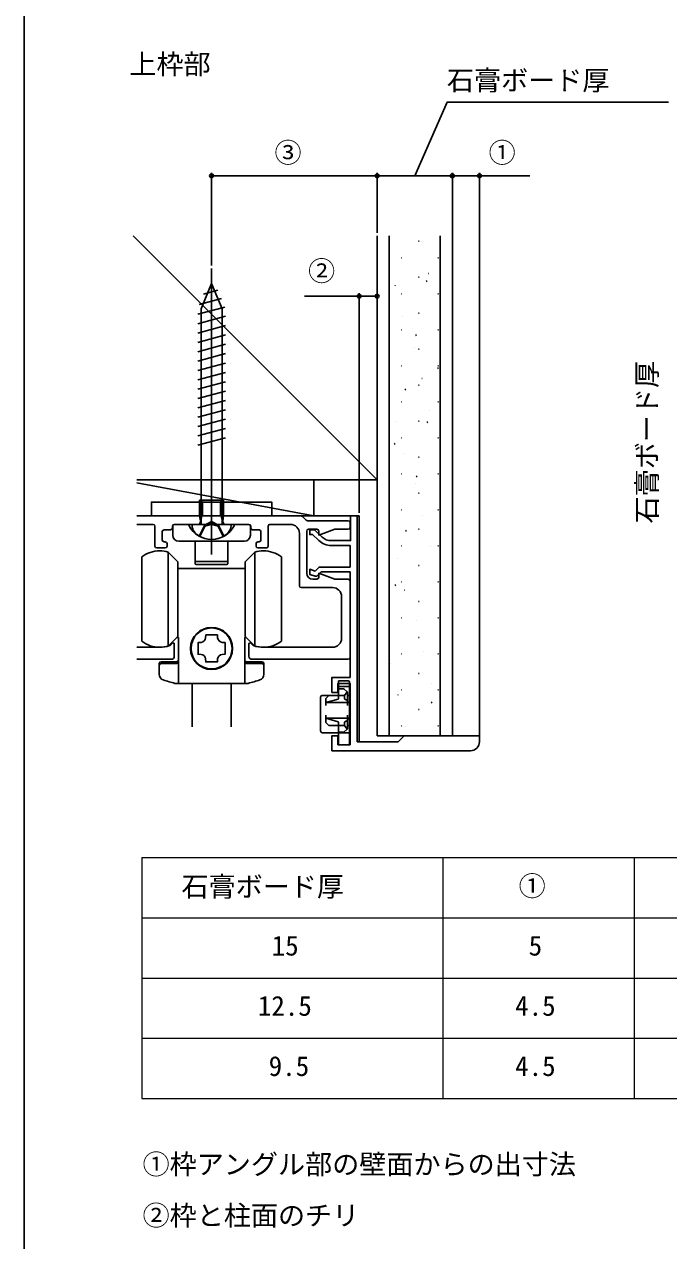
# Model space of a CAD drawing. Units: millimetres, scale not verified. Extents: x -525 to 525, y -808 to 806.
# Drawn here: x -525 to -310.9, y -419.5 to -15.5 of the extents above; entities that cross this region are included whole.
import ezdxf
from ezdxf.enums import TextEntityAlignment as Align

# ---------------------------------------------------------------- set-up
doc = ezdxf.new("R2010")
doc.units = ezdxf.units.MM
doc.header["$LTSCALE"] = 4
doc.layers.add('0-1_TABLE1', color=7, linetype='Continuous', lineweight=18)
for name, color, linetype in [('0-2_USER1', 3, 'Continuous'), ('0-3_YKK_11', 7, 'Continuous'), ('0-4_YKK_12', 2, 'Continuous'), ('0-5_YKK_13', 4, 'Continuous'), ('0-7_YKK_D', 6, 'Continuous'), ('0-8_YKK_ZWAK', 7, 'Continuous'), ('0-9_YSS_K', 3, 'Continuous')]:
    doc.layers.add(name, color=color, linetype=linetype)
doc.styles.add('ＭＳ ゴシック', font='')
doc.styles.get('ＭＳ ゴシック').set_extended_font_data('MS Gothic')

msp = doc.modelspace()

# ---------------------------------------------------------------- linework, layer by layer
at = {"layer": '0-1_TABLE1'}
for p, q in [((-485.913, -292.249), (-195.413, -292.249)), ((-485.913, -292.249), (-485.913, -372.249)), ((-385.913, -292.249), (-385.913, -372.249)), ((-322.413, -292.249), (-322.413, -372.249)), ((-485.913, -312.249), (-195.413, -312.249)), ((-485.913, -332.249), (-195.413, -332.249)), ((-485.913, -352.249), (-195.413, -352.249)), ((-485.913, -372.249), (-195.413, -372.249))]:
    msp.add_line(p, q, dxfattribs=at)
at = {"layer": '0-3_YKK_11'}
for p, q in [((-487.649, -178.767), (-433.037, -178.767)), ((-482.189, -181.567), (-487.649, -181.567)), ((-436.589, -181.567), (-443.389, -181.567)), ((-432.613, -178.943), (-431.364, -180.192)), ((-430.94, -180.367), (-417.389, -180.367)), ((-416.789, -180.967), (-416.789, -182.567)), ((-481.589, -188.767), (-481.589, -182.167)), ((-479.189, -183.967), (-479.189, -186.767)), ((-476.389, -183.367), (-478.589, -183.367)), ((-475.789, -182.167), (-475.789, -182.767)), ((-449.789, -182.767), (-449.789, -182.167)), ((-446.989, -183.367), (-449.189, -183.367)), ((-446.389, -186.767), (-446.389, -183.967)), ((-443.989, -182.167), (-443.989, -188.767)), ((-433.589, -201.967), (-433.589, -184.567)), ((-431.189, -183.767), (-431.189, -197.767)), ((-427.789, -183.167), (-430.589, -183.167)), ((-417.389, -183.167), (-421.667, -183.167)), ((-478.189, -189.367), (-480.989, -189.367)), ((-478.589, -187.367), (-478.189, -187.367)), ((-477.589, -187.967), (-477.589, -188.767)), ((-447.989, -188.767), (-447.989, -187.967)), ((-447.389, -187.367), (-446.989, -187.367)), ((-444.589, -189.367), (-447.389, -189.367)), ((-429.189, -199.767), (-427.789, -199.767)), ((-421.667, -199.767), (-417.389, -199.767)), ((-416.789, -200.367), (-416.789, -225.767)), ((-422.589, -202.567), (-432.989, -202.567)), ((-419.589, -219.367), (-419.589, -205.567)), ((-487.649, -222.367), (-480.089, -222.367)), ((-445.489, -222.367), (-422.589, -222.367)), ((-476.189, -226.367), (-487.649, -226.367)), ((-417.389, -226.367), (-449.389, -226.367))]:
    msp.add_line(p, q, dxfattribs=at)
for points in [[(-463.338, -181.327), (-463.705, -181.567), (-475.189, -181.567)], [(-450.389, -181.567), (-461.872, -181.567), (-462.239, -181.327)], [(-423.035, -186.967), (-416.589, -186.967), (-416.589, -178.767), (-414.389, -178.767)], [(-414.389, -178.767), (-414.389, -253.767), (-400.789, -253.767), (-398.789, -251.767), (-373.789, -251.767), (-373.789, -253.767)], [(-427.162, -186.923), (-429.226, -184.967), (-430.189, -184.967), (-430.189, -183.367), (-428.589, -183.367), (-426.061, -185.762)], [(-421.872, -183.204), (-427.189, -185.139), (-427.189, -183.767)], [(-376.789, -256.767), (-422.789, -256.767), (-422.789, -251.767), (-420.789, -251.767), (-420.789, -254.767), (-416.789, -254.767), (-416.789, -234.367), (-420.789, -234.367), (-420.789, -237.367), (-422.789, -237.367), (-422.789, -232.367), (-416.789, -232.367), (-416.789, -197.367), (-426.389, -197.367), (-427.789, -198.767), (-428.389, -198.767), (-430.189, -198.167), (-430.189, -196.481), (-428.371, -197.087), (-427.051, -195.767), (-416.789, -195.767), (-416.789, -188.567), (-423.035, -188.567)], [(-427.189, -199.167), (-427.189, -197.796), (-421.872, -199.731)], [(-476.479, -221.692), (-475.682, -220.896), (-475.189, -221.1), (-475.189, -225.367)], [(-450.389, -225.367), (-450.389, -221.1), (-449.895, -220.896), (-449.099, -221.692)]]:
    msp.add_lwpolyline(points, dxfattribs=at)
for centre, radius, start, end in [((-482.189, -182.167), 0.6, 0, 90), ((-475.189, -182.167), 0.6, 90, 180), ((-462.789, -181.567), 0.6, 23.57818, 156.42182), ((-450.389, -182.167), 0.6, 360, 90), ((-443.389, -182.167), 0.6, 90, 180), ((-436.589, -184.567), 3, 0, 90), ((-433.037, -179.367), 0.6, 45, 90), ((-430.94, -179.767), 0.6, 225, 270), ((-417.389, -180.967), 0.6, 0, 90), ((-478.589, -183.967), 0.6, 90, 180), ((-476.389, -182.767), 0.6, 270, 0), ((-449.189, -182.767), 0.6, 180, 270), ((-446.989, -183.967), 0.6, 360, 90), ((-430.589, -183.767), 0.6, 90, 180), ((-427.789, -183.767), 0.6, 0, 90), ((-423.035, -182.567), 4.4, 226.54815, 270.00001), ((-421.667, -183.767), 0.6, 90, 110), ((-417.389, -182.567), 0.6, 270, 0), ((-480.989, -188.767), 0.6, 180, 270), ((-478.589, -186.767), 0.6, 180, 270), ((-478.189, -187.967), 0.6, 360, 90), ((-478.189, -188.767), 0.6, 270, 0), ((-447.389, -187.967), 0.6, 90, 180), ((-447.389, -188.767), 0.6, 180, 270), ((-446.989, -186.767), 0.6, 270, 0), ((-444.589, -188.767), 0.6, 270, 0), ((-423.035, -182.567), 6, 226.54814, 270), ((-429.189, -197.767), 2, 180, 270), ((-432.989, -201.967), 0.6, 180, 270), ((-427.789, -199.167), 0.6, 270, 0), ((-421.667, -199.167), 0.6, 250, 270), ((-417.389, -200.367), 0.6, 0, 90), ((-422.589, -205.567), 3, 360, 90), ((-480.089, -211.367), 11, 270, 287.8376), ((-476.903, -221.268), 0.6, 287.8376, 315), ((-448.674, -221.268), 0.6, 225, 252.1624), ((-445.489, -211.367), 11, 252.1624, 270), ((-422.589, -219.367), 3, 270, 360), ((-476.189, -225.367), 1, 270, 0), ((-449.389, -225.367), 1, 180, 270), ((-417.389, -225.767), 0.6, 270, 0), ((-376.789, -253.767), 3, 270.00001, 359.99999)]:
    msp.add_arc(centre, radius, start, end, dxfattribs=at)
at = {"layer": '0-4_YKK_12'}
for p in [(-487.649, -178.767), (-413.789, -253.767)]:
    msp.add_line(p, (-413.789, -178.767), dxfattribs=at)
at = {"layer": '0-5_YKK_13'}
for p, q in [((-462.789, -191.567), (-462.789, -96.567)), ((-462.789, -101.567), (-466.289, -110.017)), ((-465.426, -105.061), (-460.678, -103.789)), ((-462.789, -101.567), (-459.289, -110.017)), ((-466.873, -108.555), (-459.52, -106.584)), ((-467.389, -111.799), (-458.362, -109.38)), ((-467.389, -114.904), (-458.189, -112.439)), ((-466.289, -181.567), (-466.289, -110.017)), ((-459.289, -181.567), (-459.289, -110.017)), ((-467.389, -118.01), (-458.189, -115.545)), ((-467.389, -121.116), (-458.189, -118.651)), ((-467.389, -124.222), (-458.189, -121.757)), ((-467.389, -127.328), (-458.189, -124.863)), ((-467.389, -130.433), (-458.189, -127.968)), ((-467.389, -133.539), (-458.189, -131.074)), ((-467.389, -136.645), (-458.189, -134.18)), ((-467.389, -139.751), (-458.189, -137.286)), ((-467.389, -142.857), (-458.189, -140.392)), ((-467.389, -145.963), (-458.189, -143.497)), ((-467.389, -149.068), (-458.189, -146.603)), ((-467.389, -152.174), (-458.189, -149.709)), ((-467.389, -155.28), (-458.189, -152.815)), ((-462.789, -169.167), (-462.789, -183.767)), ((-466.789, -178.767), (-466.789, -173.567)), ((-466.789, -173.567), (-458.789, -173.567)), ((-466.031, -178.767), (-466.031, -173.567)), ((-462.789, -188.567), (-462.789, -171.966)), ((-459.547, -178.767), (-459.547, -173.567)), ((-458.789, -178.767), (-458.789, -173.567)), ((-466.789, -174.167), (-466.789, -178.767)), ((-465.789, -174.167), (-465.789, -178.767)), ((-459.789, -174.167), (-459.789, -178.767)), ((-458.789, -174.167), (-458.789, -178.767)), ((-475.093, -181.567), (-450.493, -181.567)), ((-455.597, -181.567), (-469.98, -181.567)), ((-456.289, -181.567), (-469.289, -181.567)), ((-466.789, -178.767), (-458.789, -178.767)), ((-466.789, -178.767), (-466.499, -180.392)), ((-466.031, -178.767), (-466.511, -180.798)), ((-462.789, -180.619), (-465.079, -181.837)), ((-462.789, -181.567), (-464.973, -182.112)), ((-462.789, -180.619), (-460.499, -181.837)), ((-462.789, -181.567), (-460.604, -182.112)), ((-459.547, -178.767), (-459.066, -180.798)), ((-458.789, -178.767), (-459.078, -180.392)), ((-475.693, -185.167), (-475.693, -182.167)), ((-466.889, -185.499), (-465.079, -181.837)), ((-466.689, -185.552), (-464.973, -182.112)), ((-458.889, -185.552), (-460.604, -182.112)), ((-458.689, -185.499), (-460.499, -181.837)), ((-449.893, -182.167), (-449.893, -185.167)), ((-451.893, -187.167), (-473.693, -187.167)), ((-468.193, -187.167), (-468.193, -193.667)), ((-457.393, -187.167), (-457.393, -193.667)), ((-485.984, -192.367), (-485.984, -206.367)), ((-477.184, -190.767), (-473.984, -193.967)), ((-477.184, -190.767), (-477.184, -221.967)), ((-468.193, -193.667), (-468.193, -194.667)), ((-457.593, -193.867), (-467.993, -193.867)), ((-457.393, -193.667), (-457.393, -194.667)), ((-451.584, -193.967), (-448.384, -190.767)), ((-448.384, -221.967), (-448.384, -190.767)), ((-439.584, -206.367), (-439.584, -192.367)), ((-473.984, -218.767), (-473.984, -193.967)), ((-462.784, -196.267), (-473.984, -196.267)), ((-457.593, -194.867), (-467.993, -194.867)), ((-451.584, -196.267), (-462.784, -196.267)), ((-451.584, -193.967), (-451.584, -218.767)), ((-485.984, -206.367), (-485.984, -220.367)), ((-439.584, -220.367), (-439.584, -206.367)), ((-473.984, -218.767), (-477.184, -221.967)), ((-464.801, -219.276), (-464.724, -218.267)), ((-448.384, -221.967), (-451.584, -218.767)), ((-480.184, -231.33), (-480.184, -227.767)), ((-474.384, -227.167), (-479.584, -227.167)), ((-474.384, -227.767), (-479.584, -227.767)), ((-445.984, -227.167), (-451.184, -227.167)), ((-445.984, -227.767), (-451.184, -227.767)), ((-445.384, -227.767), (-445.384, -231.33)), ((-417.389, -233.558), (-420.589, -233.558)), ((-420.589, -233.958), (-420.589, -233.558)), ((-420.589, -235.367), (-420.589, -233.958)), ((-416.989, -233.958), (-416.989, -235.767)), ((-462.784, -234.367), (-474.939, -234.367)), ((-469.284, -248.774), (-469.284, -234.367)), ((-450.629, -234.367), (-462.784, -234.367)), ((-456.284, -248.774), (-456.284, -234.367)), ((-420.589, -235.367), (-417.389, -235.367)), ((-420.589, -235.967), (-420.589, -235.367)), ((-420.589, -236.167), (-420.589, -235.967)), ((-417.589, -240.047), (-417.589, -237.367)), ((-416.989, -235.767), (-416.989, -235.967)), ((-416.989, -235.967), (-416.989, -238.367)), ((-426.589, -250.167), (-426.589, -238.967)), ((-425.989, -238.367), (-423.789, -238.367)), ((-420.698, -239.599), (-424.789, -240.767)), ((-424.789, -240.767), (-424.789, -241.767)), ((-423.789, -238.367), (-420.589, -238.367)), ((-420.589, -238.367), (-418.589, -238.367)), ((-420.589, -239.2), (-420.589, -238.367)), ((-418.589, -239.2), (-418.589, -238.367)), ((-417.589, -240.047), (-418.523, -239.599)), ((-417.589, -238.367), (-416.989, -238.367)), ((-417.589, -240.476), (-417.589, -240.047)), ((-416.989, -240.562), (-417.589, -240.476)), ((-417.589, -240.767), (-417.589, -241.767)), ((-416.989, -240.562), (-416.989, -238.367)), ((-416.989, -240.767), (-416.989, -245.967)), ((-424.789, -244.967), (-424.789, -245.967)), ((-416.989, -245.967), (-424.789, -245.967)), ((-417.589, -244.967), (-417.589, -245.967)), ((-417.589, -246.259), (-416.989, -246.173)), ((-417.589, -246.687), (-417.589, -246.259)), ((-416.989, -245.967), (-416.989, -246.173)), ((-416.989, -248.367), (-416.989, -246.173)), ((-420.589, -248.367), (-423.789, -248.367)), ((-420.589, -248.367), (-420.589, -247.535)), ((-417.766, -249.545), (-418.789, -250.567)), ((-418.589, -248.367), (-418.589, -247.535)), ((-417.766, -249.545), (-418.589, -248.367)), ((-418.523, -247.136), (-417.589, -246.687)), ((-417.589, -249.367), (-417.766, -249.545)), ((-417.589, -249.367), (-417.589, -246.687)), ((-416.989, -248.367), (-417.589, -248.367)), ((-416.989, -248.367), (-416.989, -250.167)), ((-416.989, -250.167), (-416.989, -251.167)), ((-420.589, -250.767), (-425.989, -250.767)), ((-420.589, -250.567), (-418.789, -250.567)), ((-420.589, -250.767), (-420.589, -250.567)), ((-420.589, -254.167), (-420.589, -251.367)), ((-420.589, -254.767), (-420.589, -254.167)), ((-416.989, -251.167), (-416.989, -251.367)), ((-416.989, -251.367), (-416.989, -254.167)), ((-416.989, -254.167), (-416.989, -254.367)), ((-417.389, -254.767), (-420.589, -254.767))]:
    msp.add_line(p, q, dxfattribs=at)
msp.add_lwpolyline([(-482.789, -178.767), (-442.789, -178.767), (-442.789, -174.167), (-482.789, -174.167)], close=True, dxfattribs=at)
for points in [[(-473.784, -234.367), (-473.784, -219.167), (-474.384, -219.167)], [(-466.275, -224.784), (-467.284, -224.707), (-467.284, -220.827), (-466.275, -220.751)], [(-464.724, -218.267), (-460.844, -218.267), (-460.768, -219.276)], [(-459.293, -220.751), (-458.284, -220.827), (-458.284, -224.707), (-459.293, -224.784)], [(-451.184, -219.167), (-451.784, -219.167), (-451.784, -234.367)], [(-460.768, -226.258), (-460.844, -227.267), (-464.724, -227.267), (-464.801, -226.258)], [(-420.589, -238.367), (-420.589, -236.167), (-418.789, -236.167), (-417.766, -237.19)], [(-418.589, -238.367), (-417.766, -237.19), (-417.589, -237.367)], [(-424.789, -240.767), (-424.789, -239.367), (-423.789, -238.367)], [(-416.989, -240.562), (-416.989, -240.767), (-424.789, -240.767)], [(-423.789, -248.367), (-424.789, -247.367), (-424.789, -245.967), (-420.698, -247.136)], [(-420.589, -250.567), (-420.589, -248.367), (-418.589, -248.367)], [(-420.589, -251.367), (-420.589, -250.767), (-417.389, -250.767)]]:
    msp.add_lwpolyline(points, dxfattribs=at)
msp.add_circle((-462.784, -222.767), 6.8, dxfattribs=at)
for centre, radius, start, end in [((-475.093, -182.167), 0.6, 90, 180), ((-469.98, -181.876), 0.309, 90, 207.28096), ((-465.089, -181.592), 4.2, 179.66112, 232.75083), ((-467.484, -180.567), 1, 270, 10.09096), ((-458.093, -180.567), 1, 169.90904, 270), ((-460.488, -181.592), 4.2, 307.24917, 0.33888), ((-455.597, -181.876), 0.309, 332.71904, 90), ((-450.493, -182.167), 0.6, 0, 90), ((-473.693, -185.167), 2, 180, 270), ((-462.789, -178.167), 8.4, 207.28096, 332.71904), ((-462.789, -178.567), 8, 232.75083, 307.24917), ((-451.893, -185.167), 2, 270, 0), ((-479.984, -200.367), 10, 90, 126.8699), ((-479.984, -200.367), 10, 73.7398, 90), ((-467.993, -193.667), 0.2, 180, 270), ((-457.593, -193.667), 0.2, 270, 360), ((-445.584, -200.367), 10, 90, 106.2602), ((-445.584, -200.367), 10, 53.1301, 90), ((-467.993, -194.667), 0.2, 180, 270), ((-457.593, -194.667), 0.2, 270, 0), ((-462.784, -222.767), 7, 90, 270), ((-462.784, -222.767), 7, 270, 90), ((-479.984, -212.367), 10, 233.1301, 270), ((-479.984, -212.367), 10, 270, 286.2602), ((-466.396, -219.156), 1.6, 274.33284, 355.66716), ((-459.172, -219.156), 1.6, 184.33284, 265.66716), ((-445.584, -212.367), 10, 253.7398, 270), ((-445.584, -212.367), 10, 270, 306.8699), ((-466.396, -226.379), 1.6, 4.33284, 85.66716), ((-459.172, -226.379), 1.6, 94.33284, 175.66716), ((-479.584, -227.767), 0.6, 90, 180), ((-479.584, -228.367), 0.6, 90, 180), ((-474.384, -226.567), 0.6, 270, 0), ((-474.384, -227.167), 0.6, 270, 0), ((-451.184, -226.567), 0.6, 180, 270), ((-451.184, -227.167), 0.6, 180, 270), ((-445.984, -227.767), 0.6, 0, 90), ((-445.984, -228.367), 0.6, 0, 90), ((-478.184, -231.33), 2, 180, 251.28667), ((-462.784, -185.867), 50, 251.28667, 255.93013), ((-462.784, -185.867), 50, 284.06987, 288.71333), ((-447.384, -231.33), 2, 288.71333, 0), ((-417.389, -233.958), 0.4, 0, 90), ((-417.389, -235.767), 0.4, 0, 90), ((-425.989, -238.967), 0.6, 90, 180), ((-425.989, -250.167), 0.6, 180, 270), ((-417.389, -251.167), 0.4, 0, 90), ((-417.389, -254.367), 0.4, 270, 0)]:
    msp.add_arc(centre, radius, start, end, dxfattribs=at)
for centre, ratio, start_param, end_param in [((-420.709, -239.2), 0.3, 3.2270979, 4.712389), ((-418.517, -239.2), 0.178571, 1.5707963, 3.0560874), ((-420.709, -247.535), 0.3, 4.712389, 6.19768), ((-418.517, -247.535), 0.178571, 0.0855053, 1.5707963)]:
    msp.add_ellipse(centre, major_axis=(0, 0.4), ratio=ratio, start_param=start_param, end_param=end_param, dxfattribs=at)
at = {"layer": '0-7_YKK_D'}
for p, q in [((-462.784, -95.567), (-462.784, -64.767)), ((-462.784, -65.767), (-407.789, -65.767)), ((-407.789, -84.767), (-407.789, -64.767)), ((-407.789, -84.767), (-407.789, -64.767)), ((-407.789, -65.767), (-382.789, -65.767)), ((-382.789, -250.767), (-382.789, -64.767)), ((-382.789, -250.767), (-382.789, -64.767)), ((-373.789, -251.767), (-373.789, -64.767)), ((-413.789, -177.767), (-413.789, -104.767)), ((-407.789, -176.767), (-407.789, -104.767))]:
    msp.add_line(p, q, dxfattribs=at)
for points in [[(-395.289, -65.767), (-384.534, -41.343), (-310.934, -41.343)], [(-382.789, -65.767), (-373.789, -65.767), (-357.059, -65.767)], [(-407.789, -105.767), (-413.789, -105.767), (-431.918, -105.767)]]:
    msp.add_lwpolyline(points, dxfattribs=at)
for centre in [(-462.784, -65.767), (-407.789, -65.767), (-407.789, -65.767), (-382.789, -65.767), (-382.789, -65.767), (-373.789, -65.767), (-413.789, -105.767), (-407.789, -105.767)]:
    msp.add_circle(centre, 0.637, dxfattribs=at)
at = {"layer": '0-8_YKK_ZWAK'}
msp.add_line((-525, 721.6), (-525, -808.4), dxfattribs=at)
at = {"layer": '0-9_YSS_K'}
for p, q in [((-407.789, -166.767), (-488.789, -85.767)), ((-407.789, -85.767), (-407.789, -166.767)), ((-403.789, -251.767), (-403.789, -85.767)), ((-394.025, -87.526), (-393.825, -87.526)), ((-393.197, -87.772), (-393.159, -87.758)), ((-386.789, -251.767), (-386.789, -85.767)), ((-382.789, -85.767), (-382.789, -251.767)), ((-399.725, -93.026), (-399.525, -93.026)), ((-387.565, -93.026), (-387.365, -93.026)), ((-394.025, -99.486), (-393.825, -99.486)), ((-391.456, -100.852), (-391.123, -100.631)), ((-390.802, -98.287), (-390.764, -98.274)), ((-401.774, -102.173), (-401.736, -102.159)), ((-399.725, -104.986), (-399.525, -104.986)), ((-387.565, -104.986), (-387.365, -104.986)), ((-386.898, -108.269), (-386.86, -108.255)), ((-399.378, -112.688), (-399.341, -112.675)), ((-394.025, -111.446), (-393.825, -111.446)), ((-399.725, -116.946), (-399.525, -116.946)), ((-387.565, -116.946), (-387.365, -116.946)), ((-407.789, -118.567), (-407.789, -251.767)), ((-394.994, -118.864), (-394.661, -118.644)), ((-395.475, -122.67), (-395.437, -122.656)), ((-394.025, -123.406), (-393.825, -123.406)), ((-399.725, -128.906), (-399.525, -128.906)), ((-387.565, -128.906), (-387.365, -128.906)), ((-392.89, -133.118), (-392.853, -133.105)), ((-387.775, -129.757), (-387.441, -129.536)), ((-398.532, -136.877), (-398.198, -136.656)), ((-394.025, -135.366), (-393.825, -135.366)), ((-399.725, -140.866), (-399.525, -140.866)), ((-387.565, -140.866), (-387.365, -140.866)), ((-390.495, -143.634), (-390.457, -143.621)), ((-401.467, -147.519), (-401.43, -147.506)), ((-394.025, -147.326), (-393.825, -147.326)), ((-391.313, -147.77), (-390.979, -147.549)), ((-399.725, -152.826), (-399.525, -152.826)), ((-387.565, -152.826), (-387.365, -152.826)), ((-402.07, -154.89), (-401.736, -154.669)), ((-399.072, -158.035), (-399.034, -158.022)), ((-394.025, -159.286), (-393.825, -159.286)), ((-399.725, -164.786), (-399.525, -164.786)), ((-394.85, -165.783), (-394.517, -165.562)), ((-387.565, -164.786), (-387.365, -164.786)), ((-487.649, -167.731), (-428.789, -178.767)), ((-395.168, -168.016), (-395.13, -168.003)), ((-394.025, -171.246), (-393.825, -171.246)), ((-399.725, -176.746), (-399.525, -176.746)), ((-387.565, -176.746), (-387.365, -176.746)), ((-392.584, -178.465), (-392.546, -178.452)), ((-403.745, -182.417), (-403.707, -182.404)), ((-398.388, -183.796), (-398.054, -183.575)), ((-394.025, -183.206), (-393.825, -183.206)), ((-399.725, -188.706), (-399.525, -188.706)), ((-390.188, -188.981), (-390.151, -188.967)), ((-387.565, -188.706), (-387.365, -188.706)), ((-401.161, -192.866), (-401.123, -192.853)), ((-394.025, -195.166), (-393.825, -195.166)), ((-401.926, -201.808), (-401.592, -201.588)), ((-399.725, -200.666), (-399.525, -200.666)), ((-387.565, -200.666), (-387.365, -200.666)), ((-398.765, -203.382), (-398.727, -203.368)), ((-394.025, -207.126), (-393.825, -207.126)), ((-399.725, -212.626), (-399.525, -212.626)), ((-394.861, -213.363), (-394.824, -213.35)), ((-387.565, -212.626), (-387.365, -212.626)), ((-394.025, -219.086), (-393.825, -219.086)), ((-399.725, -224.586), (-399.525, -224.586)), ((-392.277, -223.812), (-392.24, -223.798)), ((-387.565, -224.586), (-387.365, -224.586)), ((-403.438, -227.764), (-403.4, -227.751)), ((-394.025, -231.046), (-393.825, -231.046)), ((-400.854, -238.213), (-400.816, -238.199)), ((-399.725, -236.546), (-399.525, -236.546)), ((-389.882, -234.327), (-389.844, -234.314)), ((-387.565, -236.546), (-387.365, -236.546)), ((-389.791, -240.79), (-389.457, -240.569)), ((-394.025, -243.006), (-393.825, -243.006)), ((-399.725, -248.506), (-399.525, -248.506)), ((-398.458, -248.728), (-398.421, -248.715)), ((-387.565, -248.506), (-387.365, -248.506)), ((-382.789, -251.767), (-407.789, -251.767))]:
    msp.add_line(p, q, dxfattribs=at)
for points in [[(-487.649, -166.767), (-407.789, -166.767), (-407.789, -85.767)], [(-487.649, -166.767), (-428.789, -166.767), (-428.789, -178.767), (-487.649, -178.767)]]:
    msp.add_lwpolyline(points, dxfattribs=at)

# ---------------------------------------------------------------- texts
at = {"layer": '0-1_TABLE1', "style": 'ＭＳ ゴシック'}
for s, p in [('石膏ボード厚', (-472.783, -307.133)), ('①', (-360.76, -306.954)), ('15', (-442.817, -326.749)), ('5', (-357.436, -326.749)), ('12.5', (-447.419, -346.749)), ('4.5', (-361.936, -346.749)), ('9.5', (-443.814, -366.749)), ('4.5', (-361.936, -366.749))]:
    msp.add_text(s, height=6.598, dxfattribs=at).set_placement(p, align=Align.BOTTOM_LEFT)
at = {"layer": '0-2_USER1', "style": 'ＭＳ ゴシック'}
for s, p in [('上枠部', (-490.099, -33.985)), ('①枠アングル部の壁面からの出寸法', (-485.715, -399.364)), ('②枠と柱面のチリ', (-485.715, -416.359))]:
    msp.add_text(s, height=6.598, dxfattribs=at).set_placement(p, align=Align.BOTTOM_LEFT)
at = {"layer": '0-7_YKK_D', "style": 'ＭＳ ゴシック'}
for s, p in [('石膏ボード厚', (-384.603, -39.367)), ('③', (-441.883, -63.382)), ('①', (-370.745, -63.382)), ('②', (-430.725, -102.682))]:
    msp.add_text(s, height=6.598, dxfattribs=at).set_placement(p, align=Align.BOTTOM_LEFT)
msp.add_text('石膏ボード厚', height=6.598, rotation=90, dxfattribs=at).set_placement((-312.87, -181.253), align=Align.BOTTOM_LEFT)

doc.saveas('drawing.dxf')
